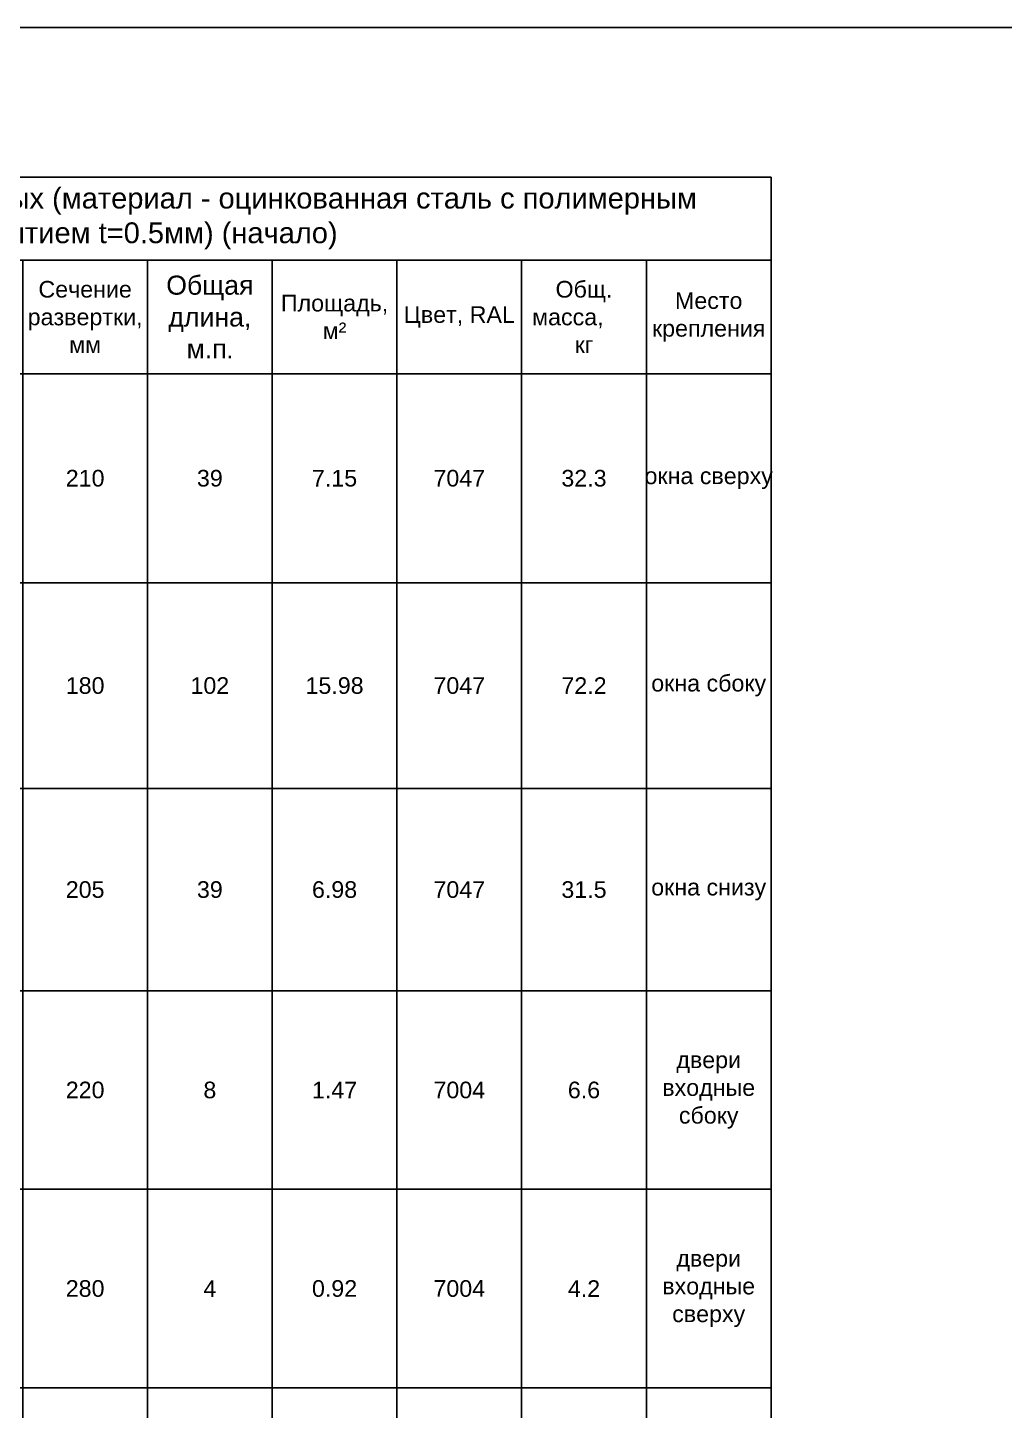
# Model space of a CAD drawing. Header units: millimetres. Extents: x -3689 to 2883575, y -702957 to -604547.
# Drawn here: x 2870418 to 2871593, y -673155 to -671493 of the extents above; entities that cross this region are included whole.
import ezdxf

# ---------------------------------------------------------------- set-up
doc = ezdxf.new("R2010")
doc.units = ezdxf.units.MM
doc.layers.add('A-FLOR-IDEN', color=14, linetype='Continuous')
doc.styles.add('M_200', font='arial.ttf')

# ---------------------------------------------------------------- blocks, each defined once
blk = doc.blocks.new('*T707')
at = {"layer": 'A-FLOR-IDEN', "color": 0, "linetype": 'ByBlock', "lineweight": -2, "transparency": 16777216}
for p, q in [((0, 0), (1516.8, 0)), ((0, 0), (0, -100)), ((1516.8, 0), (1516.8, -100)), ((0, -100), (100, -100)), ((0, -100), (0, -2685)), ((100, -100), (200, -100)), ((100, -100), (100, -2649.7)), ((200, -100), (1516.8, -100)), ((200, -100), (200, -2649.7)), ((616.8, -100), (616.8, -2685)), ((766.8, -100), (766.8, -2685)), ((916.8, -100), (916.8, -2685)), ((1066.8, -100), (1066.8, -2685)), ((1216.8, -100), (1216.8, -2685)), ((1366.8, -100), (1366.8, -2685)), ((1516.8, -100), (1516.8, -2685)), ((0, -236.6), (1516.8, -236.6)), ((0, -487.9), (1516.8, -487.9)), ((0, -735.4), (1516.8, -735.4)), ((0, -978.5), (1516.8, -978.5)), ((0, -1217.2), (1516.8, -1217.2)), ((0, -1456), (1516.8, -1456)), ((0, -1694.7), (1516.8, -1694.7)), ((0, -1933.5), (1516.8, -1933.5)), ((0, -2172.2), (1516.8, -2172.2)), ((0, -2410.9), (1516.8, -2410.9)), ((0, -2649.7), (1516.8, -2649.7)), ((0, -2685), (1516.8, -2685))]:
    blk.add_line(p, q, dxfattribs=at)
at = {"layer": 'A-FLOR-IDEN', "color": 0, "transparency": 16777216, "attachment_point": 5, "style": 'M_200'}
for s, insert, char_height, width in [('Ведомость наличников фасадных (материал - оцинкованная сталь с полимерным покрытием t=0.5мм) (начало)', (758.4, -50), 25, 1515.521), ('Сечение развертки, мм', (691.8, -168.3), 20, 148.745), ('{\\H1.1478x;Общая длина, м.п}.', (841.8, -168.3), 20, 148.745), ('Общ. масса,      кг', (1291.8, -168.3), 20, 148.745), ('Площадь, м²', (991.8, -168.3), 20, 148.745), ('Место крепления', (1441.8, -168.3), 20, 148.745), ('№{\\fArial|b0|i0|c204|p34; }п/п', (50, -168.3), 20, 98.745), ('Марка', (150, -168.3), 20, 98.745), ('Эскиз элемента', (408.4, -168.3), 20, 415.521), ('Цвет, RAL', (1141.8, -168.3), 20, 148.745), ('1', (50, -362.3), 20, 98.745), ('НО-1', (150, -362.3), 20, 98.745), ('210', (691.8, -362.3), 20, 148.745), ('39', (841.8, -362.3), 20, 148.745), ('7.15', (991.8, -362.3), 20, 148.745), ('7047', (1141.8, -362.3), 20, 148.745), ('32.3', (1291.8, -362.3), 20, 148.745), ('окна сверху', (1441.8, -362.3), 20, 148.745), ('окна сбоку', (1441.8, -611.6), 20, 148.745), ('2', (50, -611.6), 20, 98.745), ('НО-2', (150, -611.6), 20, 98.745), ('180', (691.8, -611.6), 20, 148.745), ('102', (841.8, -611.6), 20, 148.745), ('15.98', (991.8, -611.6), 20, 148.745), ('7047', (1141.8, -611.6), 20, 148.745), ('72.2', (1291.8, -611.6), 20, 148.745), ('3', (50, -856.9), 20, 98.745), ('НО-3', (150, -856.9), 20, 98.745), ('205', (691.8, -856.9), 20, 148.745), ('39', (841.8, -856.9), 20, 148.745), ('6.98', (991.8, -856.9), 20, 148.745), ('7047', (1141.8, -856.9), 20, 148.745), ('31.5', (1291.8, -856.9), 20, 148.745), ('окна снизу', (1441.8, -856.9), 20, 148.745), ('двери входные сбоку', (1441.8, -1097.9), 20, 148.745), ('4', (50, -1097.9), 20, 98.745), ('НД-2', (150, -1097.9), 20, 98.745), ('220', (691.8, -1097.9), 20, 148.745), ('8', (841.8, -1097.9), 20, 148.745), ('1.47', (991.8, -1097.9), 20, 148.745), ('7004', (1141.8, -1097.9), 20, 148.745), ('6.6', (1291.8, -1097.9), 20, 148.745), ('двери входные сверху', (1441.8, -1336.6), 20, 148.745), ('5', (50, -1336.6), 20, 98.745), ('НД-3', (150, -1336.6), 20, 98.745), ('280', (691.8, -1336.6), 20, 148.745), ('4', (841.8, -1336.6), 20, 148.745), ('0.92', (991.8, -1336.6), 20, 148.745), ('7004', (1141.8, -1336.6), 20, 148.745), ('4.2', (1291.8, -1336.6), 20, 148.745), ('Клапан дымоудаления. Сверху', (1441.8, -1575.4), 20, 148.745), ('6', (50, -1575.4), 20, 98.745), ('НК-1', (150, -1575.4), 20, 98.745), ('290', (691.8, -1575.4), 20, 148.745), ('2', (841.8, -1575.4), 20, 148.745), ('0.42', (991.8, -1575.4), 20, 148.745), ('7047', (1141.8, -1575.4), 20, 148.745), ('1.9', (1291.8, -1575.4), 20, 148.745), ('Клапан дымоудаления. \\PСбоку', (1441.8, -1814.1), 20, 148.745), ('7', (50, -1814.1), 20, 98.745), ('НК-2', (150, -1814.1), 20, 98.745), ('230', (691.8, -1814.1), 20, 148.745), ('3', (841.8, -1814.1), 20, 148.745), ('0.64', (991.8, -1814.1), 20, 148.745), ('7047', (1141.8, -1814.1), 20, 148.745), ('2.9', (1291.8, -1814.1), 20, 148.745), ('Клапан дымоудаления. \\PСнизу', (1441.8, -2052.8), 20, 148.745), ('8', (50, -2052.8), 20, 98.745), ('НК-3', (150, -2052.8), 20, 98.745), ('210', (691.8, -2052.8), 20, 148.745), ('2', (841.8, -2052.8), 20, 148.745), ('0.30', (991.8, -2052.8), 20, 148.745), ('7047', (1141.8, -2052.8), 20, 148.745), ('1.4', (1291.8, -2052.8), 20, 148.745), ('9', (50, -2291.6), 20, 98.745), ('НП', (150, -2291.6), 20, 98.745), ('270', (691.8, -2291.6), 20, 148.745), ('7', (841.8, -2291.6), 20, 148.745), ('1.65', (991.8, -2291.6), 20, 148.745), ('7047', (1141.8, -2291.6), 20, 148.745), ('7.5', (1291.8, -2291.6), 20, 148.745), ('10', (50, -2530.3), 20, 98.745), ('НКр', (150, -2530.3), 20, 98.745), ('240', (691.8, -2530.3), 20, 148.745), ('14', (841.8, -2530.3), 20, 148.745), ('3.00', (991.8, -2530.3), 20, 148.745), ('7047', (1141.8, -2530.3), 20, 148.745), ('13.6', (1291.8, -2530.3), 20, 148.745), ('     - окрашенная сторона', (308.4, -2667.3), 20, 615.521)]:
    blk.add_mtext(s, dxfattribs=dict(at, insert=insert, char_height=char_height, width=width))
at = {"layer": 'A-FLOR-IDEN', "color": 0, "transparency": 16777216, "char_height": 20, "width": 148.745, "attachment_point": 5}
for s, insert in [('{\\fArial|b0|i0|c204|p34;Проем в коридор в стене по оси 4 Сбоку, сверху}', (1441.8, -2291.6)), ('{\\fArial|b0|i0|c204|p34;Примыка-\\Pние козырьков}', (1441.8, -2530.3))]:
    blk.add_mtext(s, dxfattribs=dict(at, insert=insert))

msp = doc.modelspace()

# ---------------------------------------------------------------- linework, layer by layer
at = {"layer": 'Defpoints'}
msp.add_lwpolyline([(2873691.8218, -674462.8276), (2869491.8218, -674462.8276), (2869491.8218, -671492.8276), (2873691.8218, -671492.8276)], close=True, dxfattribs=at)

# ---------------------------------------------------------------- block references
msp.add_blockref('*T707', (2869795.6467, -671672.4176))

doc.saveas('drawing.dxf')
